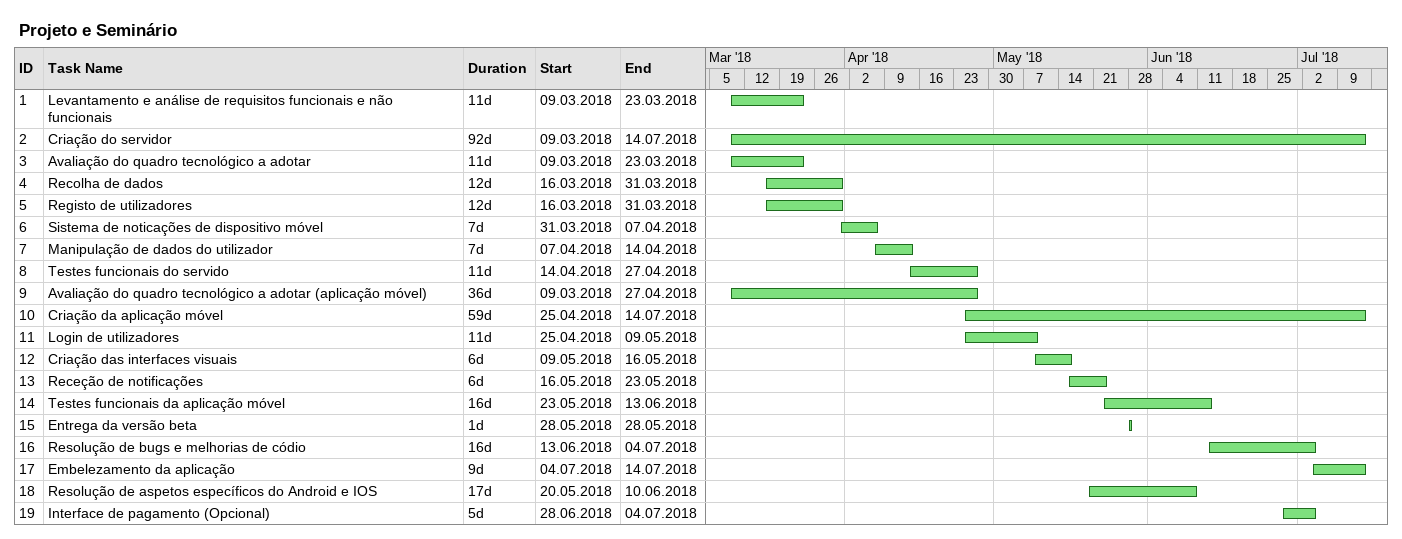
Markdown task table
Projeto e Seminário

| ID | Task | Duration | Start | Finish |
|---|---|---|---|---|
| 1 | Levantamento e análise de requisitos funcionais e não funcionais | 11d | 2018-03-09 | 2018-03-23 |
| 2 | Criação do servidor | 92d | 2018-03-09 | 2018-07-14 |
| 3 | Avaliação do quadro tecnológico a adotar | 11d | 2018-03-09 | 2018-03-23 |
| 4 | Recolha de dados | 12d | 2018-03-16 | 2018-03-31 |
| 5 | Registo de utilizadores | 12d | 2018-03-16 | 2018-03-31 |
| 6 | Sistema de noticações de dispositivo móvel | 7d | 2018-03-31 | 2018-04-07 |
| 7 | Manipulação de dados do utilizador | 7d | 2018-04-07 | 2018-04-14 |
| 8 | Testes funcionais do servido | 11d | 2018-04-14 | 2018-04-27 |
| 9 | Avaliação do quadro tecnológico a adotar (aplicação móvel) | 36d | 2018-03-09 | 2018-04-27 |
| 10 | Criação da aplicação móvel | 59d | 2018-04-25 | 2018-07-14 |
| 11 | Login de utilizadores | 11d | 2018-04-25 | 2018-05-09 |
| 12 | Criação das interfaces visuais | 6d | 2018-05-09 | 2018-05-16 |
| 13 | Receção de notificações | 6d | 2018-05-16 | 2018-05-23 |
| 14 | Testes funcionais da aplicação móvel | 16d | 2018-05-23 | 2018-06-13 |
| 15 | Entrega da versão beta | 1d | 2018-05-28 | 2018-05-28 |
| 16 | Resolução de bugs e melhorias de códio | 16d | 2018-06-13 | 2018-07-04 |
| 17 | Embelezamento da aplicação | 9d | 2018-07-04 | 2018-07-14 |
| 18 | Resolução de aspetos específicos do Android e IOS | 17d | 2018-05-20 | 2018-06-10 |
| 19 | Interface de pagamento (Opcional) | 5d | 2018-06-28 | 2018-07-04 |
